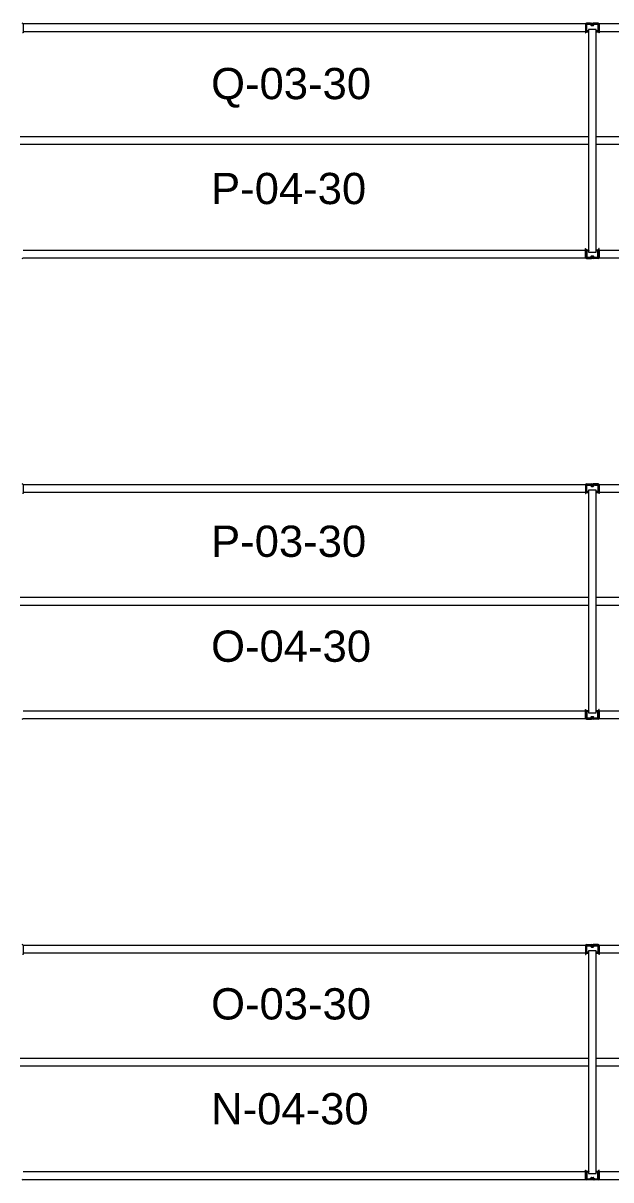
# Model space of a CAD drawing. Header units: inches. Extents: x 2743 to 10591, y -1604 to 5792.
# Drawn here: x 4454.5 to 4605.1, y 845.6 to 1141.8 of the extents above; entities that cross this region are included whole.
import ezdxf

# ---------------------------------------------------------------- set-up
doc = ezdxf.new("R2010")
doc.units = ezdxf.units.IN
doc.header["$LTSCALE"] = 0.1875
doc.header["$MEASUREMENT"] = 0
for name, color, linetype, lineweight in [('22 Dimension', 7, 'Continuous', 5), ('32 Echelle', 160, 'Continuous', 15), ('33 Poutre', 30, 'Continuous', 15)]:
    doc.layers.add(name, color=color, linetype=linetype, lineweight=lineweight)
doc.styles.add('arial', font='')
doc.styles.get('arial').set_extended_font_data('Arial')

msp = doc.modelspace()

# ---------------------------------------------------------------- hatches: boundary and pattern name
at = {"layer": '32 Echelle'}
for points in [[(4599.33382, 1139.49574), (4599.33382, 1139.68324), (4599.14632, 1139.68324)], [(4599.33382, 1139.49574), (4599.33382, 1139.68324), (4599.14632, 1139.68324)], [(4601.33382, 1139.49574), (4601.33382, 1139.68324), (4601.52132, 1139.68324)], [(4601.33382, 1139.49574), (4601.33382, 1139.68324), (4601.52132, 1139.68324)], [(4599.33382, 1083.87074), (4599.33382, 1083.68324), (4599.14632, 1083.68324)], [(4599.33382, 1083.87074), (4599.33382, 1083.68324), (4599.14632, 1083.68324)], [(4601.33382, 1083.87074), (4601.33382, 1083.68324), (4601.52132, 1083.68324)], [(4601.33382, 1083.87074), (4601.33382, 1083.68324), (4601.52132, 1083.68324)], [(4599.33382, 1021.49574), (4599.33382, 1021.68324), (4599.14632, 1021.68324)], [(4599.33382, 1021.49574), (4599.33382, 1021.68324), (4599.14632, 1021.68324)], [(4601.33382, 1021.49574), (4601.33382, 1021.68324), (4601.52132, 1021.68324)], [(4601.33382, 1021.49574), (4601.33382, 1021.68324), (4601.52132, 1021.68324)], [(4599.33382, 965.87074), (4599.33382, 965.68324), (4599.14632, 965.68324)], [(4599.33382, 965.87074), (4599.33382, 965.68324), (4599.14632, 965.68324)], [(4601.33382, 965.87074), (4601.33382, 965.68324), (4601.52132, 965.68324)], [(4601.33382, 965.87074), (4601.33382, 965.68324), (4601.52132, 965.68324)], [(4599.33382, 903.49574), (4599.33382, 903.68324), (4599.14632, 903.68324)], [(4599.33382, 903.49574), (4599.33382, 903.68324), (4599.14632, 903.68324)], [(4601.33382, 903.49574), (4601.33382, 903.68324), (4601.52132, 903.68324)], [(4601.33382, 903.49574), (4601.33382, 903.68324), (4601.52132, 903.68324)], [(4599.33382, 847.87074), (4599.33382, 847.68324), (4599.14632, 847.68324)], [(4599.33382, 847.87074), (4599.33382, 847.68324), (4599.14632, 847.68324)], [(4601.33382, 847.87074), (4601.33382, 847.68324), (4601.52132, 847.68324)], [(4601.33382, 847.87074), (4601.33382, 847.68324), (4601.52132, 847.68324)]]:
    msp.add_hatch(color=256, dxfattribs=at).paths.add_polyline_path(points)

# ---------------------------------------------------------------- linework, layer by layer
at = {"layer": '22 Dimension'}
for p, q in [((4599.33382, 1112.68324), (4453.70882, 1112.68324)), ((4746.95882, 1112.68324), (4601.33382, 1112.68324)), ((4599.33382, 1110.68324), (4453.70882, 1110.68324)), ((4746.95882, 1110.68324), (4601.33382, 1110.68324)), ((4599.33382, 994.68324), (4453.70882, 994.68324)), ((4599.33382, 992.68324), (4453.70882, 992.68324)), ((4746.95882, 994.68324), (4601.33382, 994.68324)), ((4746.95882, 992.68324), (4601.33382, 992.68324)), ((4599.33382, 876.68324), (4453.70882, 876.68324)), ((4599.33382, 874.68324), (4453.70882, 874.68324)), ((4746.95882, 876.68324), (4601.33382, 876.68324)), ((4746.95882, 874.68324), (4601.33382, 874.68324))]:
    msp.add_line(p, q, dxfattribs=at)
at = {"layer": '32 Echelle', "linetype": 'Continuous', "lineweight": 25}
for p, q in [((4598.70886, 1141.49949), (4598.70886, 1139.86699)), ((4598.70886, 1141.49949), (4598.70886, 1139.86699)), ((4598.79886, 1139.86699), (4598.79886, 1141.49949)), ((4598.79886, 1139.86699), (4598.79886, 1141.49949)), ((4599.82145, 1141.68324), (4598.89261, 1141.68324)), ((4599.82145, 1141.68324), (4598.89261, 1141.68324)), ((4598.89261, 1141.59324), (4599.82145, 1141.59324)), ((4598.89261, 1141.59324), (4599.82145, 1141.59324)), ((4599.9111, 1141.5269), (4599.95501, 1141.38326)), ((4599.9111, 1141.5269), (4599.95501, 1141.38326)), ((4600.04108, 1141.40958), (4599.99717, 1141.55321)), ((4600.04108, 1141.40958), (4599.99717, 1141.55321)), ((4600.5369, 1141.34324), (4600.13073, 1141.34324)), ((4600.5369, 1141.34324), (4600.13073, 1141.34324)), ((4600.13073, 1141.25324), (4600.5369, 1141.25324)), ((4600.13073, 1141.25324), (4600.5369, 1141.25324)), ((4600.67047, 1141.55321), (4600.62655, 1141.40958)), ((4600.67047, 1141.55321), (4600.62655, 1141.40958)), ((4600.71262, 1141.38326), (4600.75653, 1141.5269)), ((4600.71262, 1141.38326), (4600.75653, 1141.5269)), ((4601.77502, 1141.68324), (4600.84619, 1141.68324)), ((4601.77502, 1141.68324), (4600.84619, 1141.68324)), ((4600.84619, 1141.59324), (4601.77502, 1141.59324)), ((4600.84619, 1141.59324), (4601.77502, 1141.59324)), ((4601.86877, 1141.49949), (4601.86877, 1139.86699)), ((4601.86877, 1141.49949), (4601.86877, 1139.86699)), ((4601.95877, 1139.86699), (4601.95877, 1141.49949)), ((4601.95877, 1139.86699), (4601.95877, 1141.49949)), ((4599.30886, 1139.77324), (4598.89261, 1139.77324)), ((4599.30886, 1139.77324), (4598.89261, 1139.77324)), ((4598.89261, 1139.68324), (4599.30886, 1139.68324)), ((4598.89261, 1139.68324), (4599.30886, 1139.68324)), ((4599.30886, 1139.68324), (4599.30886, 1139.77324)), ((4599.30886, 1139.68324), (4599.30886, 1139.77324)), ((4601.77502, 1139.77324), (4601.35877, 1139.77324)), ((4601.35877, 1139.77324), (4601.35877, 1139.68324)), ((4601.77502, 1139.77324), (4601.35877, 1139.77324)), ((4601.35877, 1139.77324), (4601.35877, 1139.68324)), ((4601.35877, 1139.68324), (4601.77502, 1139.68324)), ((4601.35877, 1139.68324), (4601.77502, 1139.68324)), ((4598.70886, 1081.86699), (4598.70886, 1083.49949)), ((4598.70886, 1081.86699), (4598.70886, 1083.49949)), ((4598.79886, 1083.49949), (4598.79886, 1081.86699)), ((4598.79886, 1083.49949), (4598.79886, 1081.86699)), ((4598.89261, 1083.68324), (4599.30886, 1083.68324)), ((4598.89261, 1083.68324), (4599.30886, 1083.68324)), ((4599.30886, 1083.59324), (4598.89261, 1083.59324)), ((4599.30886, 1083.59324), (4598.89261, 1083.59324)), ((4598.89261, 1081.77324), (4599.82145, 1081.77324)), ((4598.89261, 1081.77324), (4599.82145, 1081.77324)), ((4599.82145, 1081.68324), (4598.89261, 1081.68324)), ((4599.82145, 1081.68324), (4598.89261, 1081.68324)), ((4599.30886, 1083.68324), (4599.30886, 1083.59324)), ((4599.30886, 1083.68324), (4599.30886, 1083.59324)), ((4599.9111, 1081.83958), (4599.95501, 1081.98321)), ((4599.9111, 1081.83958), (4599.95501, 1081.98321)), ((4600.04108, 1081.9569), (4599.99717, 1081.81326)), ((4600.04108, 1081.9569), (4599.99717, 1081.81326)), ((4600.13073, 1082.11324), (4600.5369, 1082.11324)), ((4600.13073, 1082.11324), (4600.5369, 1082.11324)), ((4600.5369, 1082.02324), (4600.13073, 1082.02324)), ((4600.5369, 1082.02324), (4600.13073, 1082.02324)), ((4600.67047, 1081.81326), (4600.62655, 1081.9569)), ((4600.67047, 1081.81326), (4600.62655, 1081.9569)), ((4600.71262, 1081.98321), (4600.75653, 1081.83958)), ((4600.71262, 1081.98321), (4600.75653, 1081.83958)), ((4600.84619, 1081.77324), (4601.77502, 1081.77324)), ((4600.84619, 1081.77324), (4601.77502, 1081.77324)), ((4601.77502, 1081.68324), (4600.84619, 1081.68324)), ((4601.77502, 1081.68324), (4600.84619, 1081.68324)), ((4601.35877, 1083.68324), (4601.77502, 1083.68324)), ((4601.35877, 1083.59324), (4601.35877, 1083.68324)), ((4601.35877, 1083.68324), (4601.77502, 1083.68324)), ((4601.35877, 1083.59324), (4601.35877, 1083.68324)), ((4601.77502, 1083.59324), (4601.35877, 1083.59324)), ((4601.77502, 1083.59324), (4601.35877, 1083.59324)), ((4601.86877, 1081.86699), (4601.86877, 1083.49949)), ((4601.86877, 1081.86699), (4601.86877, 1083.49949)), ((4601.95877, 1083.49949), (4601.95877, 1081.86699)), ((4601.95877, 1083.49949), (4601.95877, 1081.86699)), ((4598.70886, 1023.49949), (4598.70886, 1021.86699)), ((4598.70886, 1023.49949), (4598.70886, 1021.86699)), ((4598.79886, 1021.86699), (4598.79886, 1023.49949)), ((4598.79886, 1021.86699), (4598.79886, 1023.49949)), ((4599.82145, 1023.68324), (4598.89261, 1023.68324)), ((4599.82145, 1023.68324), (4598.89261, 1023.68324)), ((4598.89261, 1023.59324), (4599.82145, 1023.59324)), ((4598.89261, 1023.59324), (4599.82145, 1023.59324)), ((4599.9111, 1023.5269), (4599.95501, 1023.38326)), ((4599.9111, 1023.5269), (4599.95501, 1023.38326)), ((4600.04108, 1023.40958), (4599.99717, 1023.55321)), ((4600.04108, 1023.40958), (4599.99717, 1023.55321)), ((4600.5369, 1023.34324), (4600.13073, 1023.34324)), ((4600.5369, 1023.34324), (4600.13073, 1023.34324)), ((4600.13073, 1023.25324), (4600.5369, 1023.25324)), ((4600.13073, 1023.25324), (4600.5369, 1023.25324)), ((4600.67047, 1023.55321), (4600.62655, 1023.40958)), ((4600.67047, 1023.55321), (4600.62655, 1023.40958)), ((4600.71262, 1023.38326), (4600.75653, 1023.5269)), ((4600.71262, 1023.38326), (4600.75653, 1023.5269)), ((4601.77502, 1023.68324), (4600.84619, 1023.68324)), ((4601.77502, 1023.68324), (4600.84619, 1023.68324)), ((4600.84619, 1023.59324), (4601.77502, 1023.59324)), ((4600.84619, 1023.59324), (4601.77502, 1023.59324)), ((4601.86877, 1023.49949), (4601.86877, 1021.86699)), ((4601.86877, 1023.49949), (4601.86877, 1021.86699)), ((4601.95877, 1021.86699), (4601.95877, 1023.49949)), ((4601.95877, 1021.86699), (4601.95877, 1023.49949)), ((4599.30886, 1021.77324), (4598.89261, 1021.77324)), ((4599.30886, 1021.77324), (4598.89261, 1021.77324)), ((4598.89261, 1021.68324), (4599.30886, 1021.68324)), ((4598.89261, 1021.68324), (4599.30886, 1021.68324)), ((4599.30886, 1021.68324), (4599.30886, 1021.77324)), ((4599.30886, 1021.68324), (4599.30886, 1021.77324)), ((4601.77502, 1021.77324), (4601.35877, 1021.77324)), ((4601.35877, 1021.77324), (4601.35877, 1021.68324)), ((4601.77502, 1021.77324), (4601.35877, 1021.77324)), ((4601.35877, 1021.77324), (4601.35877, 1021.68324)), ((4601.35877, 1021.68324), (4601.77502, 1021.68324)), ((4601.35877, 1021.68324), (4601.77502, 1021.68324)), ((4598.70886, 963.86699), (4598.70886, 965.49949)), ((4598.70886, 963.86699), (4598.70886, 965.49949)), ((4598.79886, 965.49949), (4598.79886, 963.86699)), ((4598.79886, 965.49949), (4598.79886, 963.86699)), ((4598.89261, 965.68324), (4599.30886, 965.68324)), ((4598.89261, 965.68324), (4599.30886, 965.68324)), ((4599.30886, 965.59324), (4598.89261, 965.59324)), ((4599.30886, 965.59324), (4598.89261, 965.59324)), ((4598.89261, 963.77324), (4599.82145, 963.77324)), ((4598.89261, 963.77324), (4599.82145, 963.77324)), ((4599.82145, 963.68324), (4598.89261, 963.68324)), ((4599.82145, 963.68324), (4598.89261, 963.68324)), ((4599.30886, 965.68324), (4599.30886, 965.59324)), ((4599.30886, 965.68324), (4599.30886, 965.59324)), ((4599.9111, 963.83958), (4599.95501, 963.98321)), ((4599.9111, 963.83958), (4599.95501, 963.98321)), ((4600.04108, 963.9569), (4599.99717, 963.81326)), ((4600.04108, 963.9569), (4599.99717, 963.81326)), ((4600.13073, 964.11324), (4600.5369, 964.11324)), ((4600.13073, 964.11324), (4600.5369, 964.11324)), ((4600.5369, 964.02324), (4600.13073, 964.02324)), ((4600.5369, 964.02324), (4600.13073, 964.02324)), ((4600.67047, 963.81326), (4600.62655, 963.9569)), ((4600.67047, 963.81326), (4600.62655, 963.9569)), ((4600.71262, 963.98321), (4600.75653, 963.83958)), ((4600.71262, 963.98321), (4600.75653, 963.83958)), ((4600.84619, 963.77324), (4601.77502, 963.77324)), ((4600.84619, 963.77324), (4601.77502, 963.77324)), ((4601.77502, 963.68324), (4600.84619, 963.68324)), ((4601.77502, 963.68324), (4600.84619, 963.68324)), ((4601.35877, 965.68324), (4601.77502, 965.68324)), ((4601.35877, 965.59324), (4601.35877, 965.68324)), ((4601.35877, 965.68324), (4601.77502, 965.68324)), ((4601.35877, 965.59324), (4601.35877, 965.68324)), ((4601.77502, 965.59324), (4601.35877, 965.59324)), ((4601.77502, 965.59324), (4601.35877, 965.59324)), ((4601.86877, 963.86699), (4601.86877, 965.49949)), ((4601.86877, 963.86699), (4601.86877, 965.49949)), ((4601.95877, 965.49949), (4601.95877, 963.86699)), ((4601.95877, 965.49949), (4601.95877, 963.86699)), ((4598.70886, 905.49949), (4598.70886, 903.86699)), ((4598.70886, 905.49949), (4598.70886, 903.86699)), ((4598.79886, 903.86699), (4598.79886, 905.49949)), ((4598.79886, 903.86699), (4598.79886, 905.49949)), ((4599.82145, 905.68324), (4598.89261, 905.68324)), ((4599.82145, 905.68324), (4598.89261, 905.68324)), ((4598.89261, 905.59324), (4599.82145, 905.59324)), ((4598.89261, 905.59324), (4599.82145, 905.59324)), ((4599.30886, 903.77324), (4598.89261, 903.77324)), ((4599.30886, 903.77324), (4598.89261, 903.77324)), ((4598.89261, 903.68324), (4599.30886, 903.68324)), ((4598.89261, 903.68324), (4599.30886, 903.68324)), ((4599.30886, 903.68324), (4599.30886, 903.77324)), ((4599.30886, 903.68324), (4599.30886, 903.77324)), ((4599.9111, 905.5269), (4599.95501, 905.38326)), ((4599.9111, 905.5269), (4599.95501, 905.38326)), ((4600.04108, 905.40958), (4599.99717, 905.55321)), ((4600.04108, 905.40958), (4599.99717, 905.55321)), ((4600.5369, 905.34324), (4600.13073, 905.34324)), ((4600.5369, 905.34324), (4600.13073, 905.34324)), ((4600.13073, 905.25324), (4600.5369, 905.25324)), ((4600.13073, 905.25324), (4600.5369, 905.25324)), ((4600.67047, 905.55321), (4600.62655, 905.40958)), ((4600.67047, 905.55321), (4600.62655, 905.40958)), ((4600.71262, 905.38326), (4600.75653, 905.5269)), ((4600.71262, 905.38326), (4600.75653, 905.5269)), ((4601.77502, 905.68324), (4600.84619, 905.68324)), ((4601.77502, 905.68324), (4600.84619, 905.68324)), ((4600.84619, 905.59324), (4601.77502, 905.59324)), ((4600.84619, 905.59324), (4601.77502, 905.59324)), ((4601.77502, 903.77324), (4601.35877, 903.77324)), ((4601.35877, 903.77324), (4601.35877, 903.68324)), ((4601.77502, 903.77324), (4601.35877, 903.77324)), ((4601.35877, 903.77324), (4601.35877, 903.68324)), ((4601.35877, 903.68324), (4601.77502, 903.68324)), ((4601.35877, 903.68324), (4601.77502, 903.68324)), ((4601.86877, 905.49949), (4601.86877, 903.86699)), ((4601.86877, 905.49949), (4601.86877, 903.86699)), ((4601.95877, 903.86699), (4601.95877, 905.49949)), ((4601.95877, 903.86699), (4601.95877, 905.49949)), ((4598.70886, 845.86699), (4598.70886, 847.49949)), ((4598.70886, 845.86699), (4598.70886, 847.49949)), ((4598.79886, 847.49949), (4598.79886, 845.86699)), ((4598.79886, 847.49949), (4598.79886, 845.86699)), ((4598.89261, 847.68324), (4599.30886, 847.68324)), ((4598.89261, 847.68324), (4599.30886, 847.68324)), ((4599.30886, 847.59324), (4598.89261, 847.59324)), ((4599.30886, 847.59324), (4598.89261, 847.59324)), ((4599.30886, 847.68324), (4599.30886, 847.59324)), ((4599.30886, 847.68324), (4599.30886, 847.59324)), ((4601.35877, 847.68324), (4601.77502, 847.68324)), ((4601.35877, 847.59324), (4601.35877, 847.68324)), ((4601.35877, 847.68324), (4601.77502, 847.68324)), ((4601.35877, 847.59324), (4601.35877, 847.68324)), ((4601.77502, 847.59324), (4601.35877, 847.59324)), ((4601.77502, 847.59324), (4601.35877, 847.59324)), ((4601.86877, 845.86699), (4601.86877, 847.49949)), ((4601.86877, 845.86699), (4601.86877, 847.49949)), ((4601.95877, 847.49949), (4601.95877, 845.86699)), ((4601.95877, 847.49949), (4601.95877, 845.86699)), ((4598.89261, 845.77324), (4599.82145, 845.77324)), ((4598.89261, 845.77324), (4599.82145, 845.77324)), ((4599.82145, 845.68324), (4598.89261, 845.68324)), ((4599.82145, 845.68324), (4598.89261, 845.68324)), ((4599.9111, 845.83958), (4599.95501, 845.98321)), ((4599.9111, 845.83958), (4599.95501, 845.98321)), ((4600.04108, 845.9569), (4599.99717, 845.81326)), ((4600.04108, 845.9569), (4599.99717, 845.81326)), ((4600.13073, 846.11324), (4600.5369, 846.11324)), ((4600.13073, 846.11324), (4600.5369, 846.11324)), ((4600.5369, 846.02324), (4600.13073, 846.02324)), ((4600.5369, 846.02324), (4600.13073, 846.02324)), ((4600.67047, 845.81326), (4600.62655, 845.9569)), ((4600.67047, 845.81326), (4600.62655, 845.9569)), ((4600.71262, 845.98321), (4600.75653, 845.83958)), ((4600.71262, 845.98321), (4600.75653, 845.83958)), ((4600.84619, 845.77324), (4601.77502, 845.77324)), ((4600.84619, 845.77324), (4601.77502, 845.77324)), ((4601.77502, 845.68324), (4600.84619, 845.68324)), ((4601.77502, 845.68324), (4600.84619, 845.68324))]:
    msp.add_line(p, q, dxfattribs=at)
at = {"layer": '32 Echelle'}
for p, q in [((4599.33382, 1139.68324), (4599.14632, 1139.68324)), ((4599.33382, 1139.49574), (4599.14632, 1139.68324)), ((4599.33382, 1139.68324), (4599.14632, 1139.68324)), ((4599.33382, 1139.49574), (4599.14632, 1139.68324)), ((4601.33382, 1140.18324), (4599.33382, 1140.18324)), ((4599.33382, 1140.18324), (4599.33382, 1083.18324)), ((4601.33382, 1140.18324), (4599.33382, 1140.18324)), ((4599.33382, 1140.18324), (4599.33382, 1083.18324)), ((4599.33382, 1139.49574), (4599.33382, 1139.68324)), ((4599.33382, 1139.49574), (4599.33382, 1139.68324)), ((4601.33382, 1083.18324), (4601.33382, 1140.18324)), ((4601.33382, 1083.18324), (4601.33382, 1140.18324)), ((4601.33382, 1139.68324), (4601.52132, 1139.68324)), ((4601.33382, 1139.49574), (4601.33382, 1139.68324)), ((4601.33382, 1139.49574), (4601.52132, 1139.68324)), ((4601.33382, 1139.68324), (4601.52132, 1139.68324)), ((4601.33382, 1139.49574), (4601.33382, 1139.68324)), ((4601.33382, 1139.49574), (4601.52132, 1139.68324)), ((4599.33382, 1083.87074), (4599.14632, 1083.68324)), ((4599.33382, 1083.87074), (4599.14632, 1083.68324)), ((4599.33382, 1083.68324), (4599.14632, 1083.68324)), ((4599.33382, 1083.68324), (4599.14632, 1083.68324)), ((4599.33382, 1083.87074), (4599.33382, 1083.68324)), ((4599.33382, 1083.87074), (4599.33382, 1083.68324)), ((4599.33382, 1083.18324), (4601.33382, 1083.18324)), ((4599.33382, 1083.18324), (4601.33382, 1083.18324)), ((4601.33382, 1083.87074), (4601.33382, 1083.68324)), ((4601.33382, 1083.87074), (4601.52132, 1083.68324)), ((4601.33382, 1083.87074), (4601.33382, 1083.68324)), ((4601.33382, 1083.87074), (4601.52132, 1083.68324)), ((4601.33382, 1083.68324), (4601.52132, 1083.68324)), ((4601.33382, 1083.68324), (4601.52132, 1083.68324)), ((4601.33382, 1022.18324), (4599.33382, 1022.18324)), ((4599.33382, 1022.18324), (4599.33382, 965.18324)), ((4601.33382, 1022.18324), (4599.33382, 1022.18324)), ((4599.33382, 1022.18324), (4599.33382, 965.18324)), ((4601.33382, 965.18324), (4601.33382, 1022.18324)), ((4601.33382, 965.18324), (4601.33382, 1022.18324)), ((4599.33382, 1021.68324), (4599.14632, 1021.68324)), ((4599.33382, 1021.49574), (4599.14632, 1021.68324)), ((4599.33382, 1021.68324), (4599.14632, 1021.68324)), ((4599.33382, 1021.49574), (4599.14632, 1021.68324)), ((4599.33382, 1021.49574), (4599.33382, 1021.68324)), ((4599.33382, 1021.49574), (4599.33382, 1021.68324)), ((4601.33382, 1021.68324), (4601.52132, 1021.68324)), ((4601.33382, 1021.49574), (4601.33382, 1021.68324)), ((4601.33382, 1021.49574), (4601.52132, 1021.68324)), ((4601.33382, 1021.68324), (4601.52132, 1021.68324)), ((4601.33382, 1021.49574), (4601.33382, 1021.68324)), ((4601.33382, 1021.49574), (4601.52132, 1021.68324)), ((4599.33382, 965.87074), (4599.14632, 965.68324)), ((4599.33382, 965.87074), (4599.14632, 965.68324)), ((4599.33382, 965.87074), (4599.33382, 965.68324)), ((4599.33382, 965.87074), (4599.33382, 965.68324)), ((4601.33382, 965.87074), (4601.33382, 965.68324)), ((4601.33382, 965.87074), (4601.52132, 965.68324)), ((4601.33382, 965.87074), (4601.33382, 965.68324)), ((4601.33382, 965.87074), (4601.52132, 965.68324)), ((4599.33382, 965.68324), (4599.14632, 965.68324)), ((4599.33382, 965.68324), (4599.14632, 965.68324)), ((4599.33382, 965.18324), (4601.33382, 965.18324)), ((4599.33382, 965.18324), (4601.33382, 965.18324)), ((4601.33382, 965.68324), (4601.52132, 965.68324)), ((4601.33382, 965.68324), (4601.52132, 965.68324)), ((4599.33382, 903.68324), (4599.14632, 903.68324)), ((4599.33382, 903.49574), (4599.14632, 903.68324)), ((4599.33382, 903.68324), (4599.14632, 903.68324)), ((4599.33382, 903.49574), (4599.14632, 903.68324)), ((4601.33382, 904.18324), (4599.33382, 904.18324)), ((4599.33382, 904.18324), (4599.33382, 847.18324)), ((4601.33382, 904.18324), (4599.33382, 904.18324)), ((4599.33382, 904.18324), (4599.33382, 847.18324)), ((4599.33382, 903.49574), (4599.33382, 903.68324)), ((4599.33382, 903.49574), (4599.33382, 903.68324)), ((4601.33382, 847.18324), (4601.33382, 904.18324)), ((4601.33382, 847.18324), (4601.33382, 904.18324)), ((4601.33382, 903.68324), (4601.52132, 903.68324)), ((4601.33382, 903.49574), (4601.33382, 903.68324)), ((4601.33382, 903.49574), (4601.52132, 903.68324)), ((4601.33382, 903.68324), (4601.52132, 903.68324)), ((4601.33382, 903.49574), (4601.33382, 903.68324)), ((4601.33382, 903.49574), (4601.52132, 903.68324)), ((4599.33382, 847.87074), (4599.14632, 847.68324)), ((4599.33382, 847.87074), (4599.14632, 847.68324)), ((4599.33382, 847.68324), (4599.14632, 847.68324)), ((4599.33382, 847.68324), (4599.14632, 847.68324)), ((4599.33382, 847.87074), (4599.33382, 847.68324)), ((4599.33382, 847.87074), (4599.33382, 847.68324)), ((4601.33382, 847.87074), (4601.33382, 847.68324)), ((4601.33382, 847.87074), (4601.52132, 847.68324)), ((4601.33382, 847.87074), (4601.33382, 847.68324)), ((4601.33382, 847.87074), (4601.52132, 847.68324)), ((4601.33382, 847.68324), (4601.52132, 847.68324)), ((4601.33382, 847.68324), (4601.52132, 847.68324)), ((4599.33382, 847.18324), (4601.33382, 847.18324)), ((4599.33382, 847.18324), (4601.33382, 847.18324))]:
    msp.add_line(p, q, dxfattribs=at)
at = {"layer": '32 Echelle', "linetype": 'Continuous', "lineweight": 25}
for centre, radius, start, end in [((4598.89261, 1141.49949), 0.18375, 90, 180), ((4598.89261, 1141.49949), 0.18375, 90, 180), ((4598.89261, 1141.49949), 0.09375, 90, 180), ((4598.89261, 1141.49949), 0.09375, 90, 180), ((4599.82145, 1141.49949), 0.18375, 17, 90), ((4599.82145, 1141.49949), 0.18375, 17, 90), ((4599.82145, 1141.49949), 0.09375, 17, 90), ((4599.82145, 1141.49949), 0.09375, 17, 90), ((4600.13073, 1141.43699), 0.18375, 197, 270), ((4600.13073, 1141.43699), 0.18375, 197, 270), ((4600.13073, 1141.43699), 0.09375, 197, 270), ((4600.13073, 1141.43699), 0.09375, 197, 270), ((4600.5369, 1141.43699), 0.09375, 270, 343), ((4600.5369, 1141.43699), 0.09375, 270, 343), ((4600.5369, 1141.43699), 0.18375, 270, 343), ((4600.5369, 1141.43699), 0.18375, 270, 343), ((4600.84619, 1141.49949), 0.18375, 90, 163), ((4600.84619, 1141.49949), 0.18375, 90, 163), ((4600.84619, 1141.49949), 0.09375, 90, 163), ((4600.84619, 1141.49949), 0.09375, 90, 163), ((4601.77502, 1141.49949), 0.18375, 0, 90), ((4601.77502, 1141.49949), 0.18375, 0, 90), ((4601.77502, 1141.49949), 0.09375, 0, 90), ((4601.77502, 1141.49949), 0.09375, 0, 90), ((4598.89261, 1139.86699), 0.18375, 180, 270), ((4598.89261, 1139.86699), 0.18375, 180, 270), ((4598.89261, 1139.86699), 0.09375, 180, 270), ((4598.89261, 1139.86699), 0.09375, 180, 270), ((4601.77502, 1139.86699), 0.09375, 270, 0), ((4601.77502, 1139.86699), 0.18375, 270, 0), ((4601.77502, 1139.86699), 0.09375, 270, 0), ((4601.77502, 1139.86699), 0.18375, 270, 0), ((4598.89261, 1083.49949), 0.18375, 90, 180), ((4598.89261, 1083.49949), 0.18375, 90, 180), ((4598.89261, 1081.86699), 0.18375, 180, 270), ((4598.89261, 1081.86699), 0.18375, 180, 270), ((4598.89261, 1083.49949), 0.09375, 90, 180), ((4598.89261, 1083.49949), 0.09375, 90, 180), ((4598.89261, 1081.86699), 0.09375, 180, 270), ((4598.89261, 1081.86699), 0.09375, 180, 270), ((4599.82145, 1081.86699), 0.09375, 270, 343), ((4599.82145, 1081.86699), 0.09375, 270, 343), ((4599.82145, 1081.86699), 0.18375, 270, 343), ((4599.82145, 1081.86699), 0.18375, 270, 343), ((4600.13073, 1081.92949), 0.18375, 90, 163), ((4600.13073, 1081.92949), 0.18375, 90, 163), ((4600.13073, 1081.92949), 0.09375, 90, 163), ((4600.13073, 1081.92949), 0.09375, 90, 163), ((4600.5369, 1081.92949), 0.18375, 17, 90), ((4600.5369, 1081.92949), 0.18375, 17, 90), ((4600.5369, 1081.92949), 0.09375, 17, 90), ((4600.5369, 1081.92949), 0.09375, 17, 90), ((4600.84619, 1081.86699), 0.18375, 197, 270), ((4600.84619, 1081.86699), 0.18375, 197, 270), ((4600.84619, 1081.86699), 0.09375, 197, 270), ((4600.84619, 1081.86699), 0.09375, 197, 270), ((4601.77502, 1083.49949), 0.18375, 0, 90), ((4601.77502, 1083.49949), 0.18375, 0, 90), ((4601.77502, 1083.49949), 0.09375, 0, 90), ((4601.77502, 1083.49949), 0.09375, 0, 90), ((4601.77502, 1081.86699), 0.09375, 270, 0), ((4601.77502, 1081.86699), 0.18375, 270, 0), ((4601.77502, 1081.86699), 0.09375, 270, 0), ((4601.77502, 1081.86699), 0.18375, 270, 0), ((4598.89261, 1023.49949), 0.18375, 90, 180), ((4598.89261, 1023.49949), 0.18375, 90, 180), ((4598.89261, 1023.49949), 0.09375, 90, 180), ((4598.89261, 1023.49949), 0.09375, 90, 180), ((4599.82145, 1023.49949), 0.18375, 17, 90), ((4599.82145, 1023.49949), 0.18375, 17, 90), ((4599.82145, 1023.49949), 0.09375, 17, 90), ((4599.82145, 1023.49949), 0.09375, 17, 90), ((4600.13073, 1023.43699), 0.18375, 197, 270), ((4600.13073, 1023.43699), 0.18375, 197, 270), ((4600.13073, 1023.43699), 0.09375, 197, 270), ((4600.13073, 1023.43699), 0.09375, 197, 270), ((4600.5369, 1023.43699), 0.09375, 270, 343), ((4600.5369, 1023.43699), 0.09375, 270, 343), ((4600.5369, 1023.43699), 0.18375, 270, 343), ((4600.5369, 1023.43699), 0.18375, 270, 343), ((4600.84619, 1023.49949), 0.18375, 90, 163), ((4600.84619, 1023.49949), 0.18375, 90, 163), ((4600.84619, 1023.49949), 0.09375, 90, 163), ((4600.84619, 1023.49949), 0.09375, 90, 163), ((4601.77502, 1023.49949), 0.18375, 0, 90), ((4601.77502, 1023.49949), 0.18375, 0, 90), ((4601.77502, 1023.49949), 0.09375, 0, 90), ((4601.77502, 1023.49949), 0.09375, 0, 90), ((4598.89261, 1021.86699), 0.18375, 180, 270), ((4598.89261, 1021.86699), 0.18375, 180, 270), ((4598.89261, 1021.86699), 0.09375, 180, 270), ((4598.89261, 1021.86699), 0.09375, 180, 270), ((4601.77502, 1021.86699), 0.09375, 270, 0), ((4601.77502, 1021.86699), 0.18375, 270, 0), ((4601.77502, 1021.86699), 0.09375, 270, 0), ((4601.77502, 1021.86699), 0.18375, 270, 0), ((4598.89261, 965.49949), 0.18375, 90, 180), ((4598.89261, 965.49949), 0.18375, 90, 180), ((4598.89261, 963.86699), 0.18375, 180, 270), ((4598.89261, 963.86699), 0.18375, 180, 270), ((4598.89261, 965.49949), 0.09375, 90, 180), ((4598.89261, 965.49949), 0.09375, 90, 180), ((4598.89261, 963.86699), 0.09375, 180, 270), ((4598.89261, 963.86699), 0.09375, 180, 270), ((4599.82145, 963.86699), 0.09375, 270, 343), ((4599.82145, 963.86699), 0.09375, 270, 343), ((4599.82145, 963.86699), 0.18375, 270, 343), ((4599.82145, 963.86699), 0.18375, 270, 343), ((4600.13073, 963.92949), 0.18375, 90, 163), ((4600.13073, 963.92949), 0.18375, 90, 163), ((4600.13073, 963.92949), 0.09375, 90, 163), ((4600.13073, 963.92949), 0.09375, 90, 163), ((4600.5369, 963.92949), 0.18375, 17, 90), ((4600.5369, 963.92949), 0.18375, 17, 90), ((4600.5369, 963.92949), 0.09375, 17, 90), ((4600.5369, 963.92949), 0.09375, 17, 90), ((4600.84619, 963.86699), 0.18375, 197, 270), ((4600.84619, 963.86699), 0.18375, 197, 270), ((4600.84619, 963.86699), 0.09375, 197, 270), ((4600.84619, 963.86699), 0.09375, 197, 270), ((4601.77502, 965.49949), 0.18375, 0, 90), ((4601.77502, 965.49949), 0.18375, 0, 90), ((4601.77502, 965.49949), 0.09375, 0, 90), ((4601.77502, 965.49949), 0.09375, 0, 90), ((4601.77502, 963.86699), 0.09375, 270, 0), ((4601.77502, 963.86699), 0.18375, 270, 0), ((4601.77502, 963.86699), 0.09375, 270, 0), ((4601.77502, 963.86699), 0.18375, 270, 0), ((4598.89261, 905.49949), 0.18375, 90, 180), ((4598.89261, 905.49949), 0.18375, 90, 180), ((4598.89261, 903.86699), 0.18375, 180, 270), ((4598.89261, 903.86699), 0.18375, 180, 270), ((4598.89261, 905.49949), 0.09375, 90, 180), ((4598.89261, 905.49949), 0.09375, 90, 180), ((4598.89261, 903.86699), 0.09375, 180, 270), ((4598.89261, 903.86699), 0.09375, 180, 270), ((4599.82145, 905.49949), 0.18375, 17, 90), ((4599.82145, 905.49949), 0.18375, 17, 90), ((4599.82145, 905.49949), 0.09375, 17, 90), ((4599.82145, 905.49949), 0.09375, 17, 90), ((4600.13073, 905.43699), 0.18375, 197, 270), ((4600.13073, 905.43699), 0.18375, 197, 270), ((4600.13073, 905.43699), 0.09375, 197, 270), ((4600.13073, 905.43699), 0.09375, 197, 270), ((4600.5369, 905.43699), 0.09375, 270, 343), ((4600.5369, 905.43699), 0.09375, 270, 343), ((4600.5369, 905.43699), 0.18375, 270, 343), ((4600.5369, 905.43699), 0.18375, 270, 343), ((4600.84619, 905.49949), 0.18375, 90, 163), ((4600.84619, 905.49949), 0.18375, 90, 163), ((4600.84619, 905.49949), 0.09375, 90, 163), ((4600.84619, 905.49949), 0.09375, 90, 163), ((4601.77502, 905.49949), 0.18375, 0, 90), ((4601.77502, 905.49949), 0.18375, 0, 90), ((4601.77502, 905.49949), 0.09375, 0, 90), ((4601.77502, 905.49949), 0.09375, 0, 90), ((4601.77502, 903.86699), 0.09375, 270, 0), ((4601.77502, 903.86699), 0.18375, 270, 0), ((4601.77502, 903.86699), 0.09375, 270, 0), ((4601.77502, 903.86699), 0.18375, 270, 0), ((4598.89261, 847.49949), 0.18375, 90, 180), ((4598.89261, 847.49949), 0.18375, 90, 180), ((4598.89261, 847.49949), 0.09375, 90, 180), ((4598.89261, 847.49949), 0.09375, 90, 180), ((4601.77502, 847.49949), 0.18375, 0, 90), ((4601.77502, 847.49949), 0.18375, 0, 90), ((4601.77502, 847.49949), 0.09375, 0, 90), ((4601.77502, 847.49949), 0.09375, 0, 90), ((4598.89261, 845.86699), 0.18375, 180, 270), ((4598.89261, 845.86699), 0.18375, 180, 270), ((4598.89261, 845.86699), 0.09375, 180, 270), ((4598.89261, 845.86699), 0.09375, 180, 270), ((4599.82145, 845.86699), 0.09375, 270, 343), ((4599.82145, 845.86699), 0.09375, 270, 343), ((4599.82145, 845.86699), 0.18375, 270, 343), ((4599.82145, 845.86699), 0.18375, 270, 343), ((4600.13073, 845.92949), 0.18375, 90, 163), ((4600.13073, 845.92949), 0.18375, 90, 163), ((4600.13073, 845.92949), 0.09375, 90, 163), ((4600.13073, 845.92949), 0.09375, 90, 163), ((4600.5369, 845.92949), 0.18375, 17, 90), ((4600.5369, 845.92949), 0.18375, 17, 90), ((4600.5369, 845.92949), 0.09375, 17, 90), ((4600.5369, 845.92949), 0.09375, 17, 90), ((4600.84619, 845.86699), 0.18375, 197, 270), ((4600.84619, 845.86699), 0.18375, 197, 270), ((4600.84619, 845.86699), 0.09375, 197, 270), ((4600.84619, 845.86699), 0.09375, 197, 270), ((4601.77502, 845.86699), 0.09375, 270, 0), ((4601.77502, 845.86699), 0.18375, 270, 0), ((4601.77502, 845.86699), 0.09375, 270, 0), ((4601.77502, 845.86699), 0.18375, 270, 0)]:
    msp.add_arc(centre, radius, start, end, dxfattribs=at)
at = {"layer": '33 Poutre'}
for p, q in [((4454.45882, 1141.68324), (4598.58382, 1141.68324)), ((4454.45882, 1141.68324), (4454.45882, 1139.68324)), ((4454.45882, 1141.55824), (4454.45882, 1139.30224)), ((4598.58382, 1141.68324), (4598.58382, 1139.68324)), ((4598.58382, 1141.55824), (4598.58382, 1139.30224)), ((4598.70282, 1141.55824), (4598.70282, 1139.30224)), ((4598.82782, 1141.80224), (4600.08982, 1141.80224)), ((4600.08982, 1141.68324), (4598.82782, 1141.68324)), ((4600.21482, 1141.34324), (4600.21482, 1141.55824)), ((4600.21482, 1141.34324), (4600.33382, 1141.34324)), ((4600.33382, 1141.34324), (4600.33382, 1141.55824)), ((4600.33382, 1141.34324), (4600.33382, 1141.55824)), ((4600.45282, 1141.34324), (4600.33382, 1141.34324)), ((4600.45282, 1141.34324), (4600.45282, 1141.55824)), ((4601.83982, 1141.80224), (4600.57782, 1141.80224)), ((4600.57782, 1141.68324), (4601.83982, 1141.68324)), ((4601.96482, 1141.55824), (4601.96482, 1139.30224)), ((4602.08382, 1141.68324), (4746.20882, 1141.68324)), ((4602.08382, 1141.68324), (4602.08382, 1139.68324)), ((4602.08382, 1141.55824), (4602.08382, 1139.30224)), ((4454.45882, 1139.30224), (4454.33982, 1139.30224)), ((4454.45882, 1139.68324), (4598.58382, 1139.68324)), ((4598.58382, 1139.30224), (4598.70282, 1139.30224)), ((4602.08382, 1139.30224), (4601.96482, 1139.30224)), ((4602.08382, 1139.68324), (4746.20882, 1139.68324)), ((4454.45882, 1083.68324), (4598.58382, 1083.68324)), ((4454.45882, 1081.68324), (4598.58382, 1081.68324)), ((4598.58382, 1081.80824), (4598.58382, 1084.06424)), ((4598.58382, 1084.06424), (4598.70282, 1084.06424)), ((4598.58382, 1081.68324), (4598.58382, 1083.68324)), ((4598.70282, 1081.80824), (4598.70282, 1084.06424)), ((4600.08982, 1081.68324), (4598.82782, 1081.68324)), ((4598.82782, 1081.56424), (4600.08982, 1081.56424)), ((4600.21482, 1082.02324), (4600.21482, 1081.80824)), ((4600.21482, 1082.02324), (4600.33382, 1082.02324)), ((4600.33382, 1082.02324), (4600.33382, 1081.80824)), ((4600.33382, 1082.02324), (4600.33382, 1081.80824)), ((4600.45282, 1082.02324), (4600.33382, 1082.02324)), ((4600.45282, 1082.02324), (4600.45282, 1081.80824)), ((4600.57782, 1081.68324), (4601.83982, 1081.68324)), ((4601.83982, 1081.56424), (4600.57782, 1081.56424)), ((4602.08382, 1084.06424), (4601.96482, 1084.06424)), ((4601.96482, 1081.80824), (4601.96482, 1084.06424)), ((4602.08382, 1081.80824), (4602.08382, 1084.06424)), ((4602.08382, 1083.68324), (4746.20882, 1083.68324)), ((4602.08382, 1081.68324), (4602.08382, 1083.68324)), ((4602.08382, 1081.68324), (4746.20882, 1081.68324)), ((4454.45882, 1023.68324), (4598.58382, 1023.68324)), ((4454.45882, 1023.68324), (4454.45882, 1021.68324)), ((4454.45882, 1023.55824), (4454.45882, 1021.30224)), ((4598.58382, 1023.68324), (4598.58382, 1021.68324)), ((4598.58382, 1023.55824), (4598.58382, 1021.30224)), ((4598.70282, 1023.55824), (4598.70282, 1021.30224)), ((4598.82782, 1023.80224), (4600.08982, 1023.80224)), ((4600.08982, 1023.68324), (4598.82782, 1023.68324)), ((4600.21482, 1023.34324), (4600.21482, 1023.55824)), ((4600.21482, 1023.34324), (4600.33382, 1023.34324)), ((4600.33382, 1023.34324), (4600.33382, 1023.55824)), ((4600.33382, 1023.34324), (4600.33382, 1023.55824)), ((4600.45282, 1023.34324), (4600.33382, 1023.34324)), ((4600.45282, 1023.34324), (4600.45282, 1023.55824)), ((4601.83982, 1023.80224), (4600.57782, 1023.80224)), ((4600.57782, 1023.68324), (4601.83982, 1023.68324)), ((4601.96482, 1023.55824), (4601.96482, 1021.30224)), ((4602.08382, 1023.68324), (4746.20882, 1023.68324)), ((4602.08382, 1023.68324), (4602.08382, 1021.68324)), ((4602.08382, 1023.55824), (4602.08382, 1021.30224)), ((4454.45882, 1021.30224), (4454.33982, 1021.30224)), ((4454.45882, 1021.68324), (4598.58382, 1021.68324)), ((4598.58382, 1021.30224), (4598.70282, 1021.30224)), ((4602.08382, 1021.30224), (4601.96482, 1021.30224)), ((4602.08382, 1021.68324), (4746.20882, 1021.68324)), ((4598.58382, 963.80824), (4598.58382, 966.06424)), ((4598.58382, 966.06424), (4598.70282, 966.06424)), ((4598.70282, 963.80824), (4598.70282, 966.06424)), ((4602.08382, 966.06424), (4601.96482, 966.06424)), ((4601.96482, 963.80824), (4601.96482, 966.06424)), ((4602.08382, 963.80824), (4602.08382, 966.06424)), ((4454.45882, 965.68324), (4598.58382, 965.68324)), ((4454.45882, 963.68324), (4598.58382, 963.68324)), ((4598.58382, 963.68324), (4598.58382, 965.68324)), ((4600.08982, 963.68324), (4598.82782, 963.68324)), ((4598.82782, 963.56424), (4600.08982, 963.56424)), ((4600.21482, 964.02324), (4600.21482, 963.80824)), ((4600.21482, 964.02324), (4600.33382, 964.02324)), ((4600.33382, 964.02324), (4600.33382, 963.80824)), ((4600.33382, 964.02324), (4600.33382, 963.80824)), ((4600.45282, 964.02324), (4600.33382, 964.02324)), ((4600.45282, 964.02324), (4600.45282, 963.80824)), ((4600.57782, 963.68324), (4601.83982, 963.68324)), ((4601.83982, 963.56424), (4600.57782, 963.56424)), ((4602.08382, 965.68324), (4746.20882, 965.68324)), ((4602.08382, 963.68324), (4602.08382, 965.68324)), ((4602.08382, 963.68324), (4746.20882, 963.68324)), ((4454.45882, 905.68324), (4598.58382, 905.68324)), ((4454.45882, 905.68324), (4454.45882, 903.68324)), ((4454.45882, 905.55824), (4454.45882, 903.30224)), ((4454.45882, 903.68324), (4598.58382, 903.68324)), ((4598.58382, 905.68324), (4598.58382, 903.68324)), ((4598.58382, 905.55824), (4598.58382, 903.30224)), ((4598.70282, 905.55824), (4598.70282, 903.30224)), ((4598.82782, 905.80224), (4600.08982, 905.80224)), ((4600.08982, 905.68324), (4598.82782, 905.68324)), ((4600.21482, 905.34324), (4600.21482, 905.55824)), ((4600.21482, 905.34324), (4600.33382, 905.34324)), ((4600.33382, 905.34324), (4600.33382, 905.55824)), ((4600.33382, 905.34324), (4600.33382, 905.55824)), ((4600.45282, 905.34324), (4600.33382, 905.34324)), ((4600.45282, 905.34324), (4600.45282, 905.55824)), ((4601.83982, 905.80224), (4600.57782, 905.80224)), ((4600.57782, 905.68324), (4601.83982, 905.68324)), ((4601.96482, 905.55824), (4601.96482, 903.30224)), ((4602.08382, 905.68324), (4746.20882, 905.68324)), ((4602.08382, 905.68324), (4602.08382, 903.68324)), ((4602.08382, 905.55824), (4602.08382, 903.30224)), ((4602.08382, 903.68324), (4746.20882, 903.68324)), ((4454.45882, 903.30224), (4454.33982, 903.30224)), ((4598.58382, 903.30224), (4598.70282, 903.30224)), ((4602.08382, 903.30224), (4601.96482, 903.30224)), ((4454.45882, 847.68324), (4598.58382, 847.68324)), ((4598.58382, 845.80824), (4598.58382, 848.06424)), ((4598.58382, 848.06424), (4598.70282, 848.06424)), ((4598.58382, 845.68324), (4598.58382, 847.68324)), ((4598.70282, 845.80824), (4598.70282, 848.06424)), ((4602.08382, 848.06424), (4601.96482, 848.06424)), ((4601.96482, 845.80824), (4601.96482, 848.06424)), ((4602.08382, 845.80824), (4602.08382, 848.06424)), ((4602.08382, 847.68324), (4746.20882, 847.68324)), ((4602.08382, 845.68324), (4602.08382, 847.68324)), ((4454.45882, 845.68324), (4598.58382, 845.68324)), ((4600.08982, 845.68324), (4598.82782, 845.68324)), ((4600.21482, 846.02324), (4600.21482, 845.80824)), ((4600.21482, 846.02324), (4600.33382, 846.02324)), ((4600.33382, 846.02324), (4600.33382, 845.80824)), ((4600.33382, 846.02324), (4600.33382, 845.80824)), ((4600.45282, 846.02324), (4600.33382, 846.02324)), ((4600.45282, 846.02324), (4600.45282, 845.80824)), ((4600.57782, 845.68324), (4601.83982, 845.68324)), ((4601.83982, 845.56424), (4600.57782, 845.56424)), ((4602.08382, 845.68324), (4746.20882, 845.68324))]:
    msp.add_line(p, q, dxfattribs=at)
for centre, radius, start, end in [((4454.21482, 1141.55824), 0.244, 0, 90), ((4598.82782, 1141.55824), 0.244, 90, 180), ((4598.82782, 1141.55824), 0.125, 90, 180), ((4600.08982, 1141.55824), 0.244, 0, 90), ((4600.08982, 1141.55824), 0.125, 0, 90), ((4600.57782, 1141.55824), 0.244, 90, 180), ((4600.57782, 1141.55824), 0.125, 90, 180), ((4601.83982, 1141.55824), 0.244, 0, 90), ((4601.83982, 1141.55824), 0.125, 0, 90), ((4454.21482, 1081.80824), 0.244, 270, 0), ((4598.82782, 1081.80824), 0.244, 180, 270), ((4598.82782, 1081.80824), 0.125, 180, 270), ((4600.08982, 1081.80824), 0.125, 270, 0), ((4600.08982, 1081.80824), 0.244, 270, 0), ((4600.57782, 1081.80824), 0.244, 180, 270), ((4600.57782, 1081.80824), 0.125, 180, 270), ((4601.83982, 1081.80824), 0.244, 270, 0), ((4601.83982, 1081.80824), 0.125, 270, 0), ((4454.21482, 1023.55824), 0.244, 0, 90), ((4598.82782, 1023.55824), 0.244, 90, 180), ((4598.82782, 1023.55824), 0.125, 90, 180), ((4600.08982, 1023.55824), 0.244, 0, 90), ((4600.08982, 1023.55824), 0.125, 0, 90), ((4600.57782, 1023.55824), 0.244, 90, 180), ((4600.57782, 1023.55824), 0.125, 90, 180), ((4601.83982, 1023.55824), 0.244, 0, 90), ((4601.83982, 1023.55824), 0.125, 0, 90), ((4454.21482, 963.80824), 0.244, 270, 0), ((4598.82782, 963.80824), 0.244, 180, 270), ((4598.82782, 963.80824), 0.125, 180, 270), ((4600.08982, 963.80824), 0.125, 270, 0), ((4600.08982, 963.80824), 0.244, 270, 0), ((4600.57782, 963.80824), 0.244, 180, 270), ((4600.57782, 963.80824), 0.125, 180, 270), ((4601.83982, 963.80824), 0.244, 270, 0), ((4601.83982, 963.80824), 0.125, 270, 0), ((4454.21482, 905.55824), 0.244, 0, 90), ((4598.82782, 905.55824), 0.244, 90, 180), ((4598.82782, 905.55824), 0.125, 90, 180), ((4600.08982, 905.55824), 0.244, 0, 90), ((4600.08982, 905.55824), 0.125, 0, 90), ((4600.57782, 905.55824), 0.244, 90, 180), ((4600.57782, 905.55824), 0.125, 90, 180), ((4601.83982, 905.55824), 0.244, 0, 90), ((4601.83982, 905.55824), 0.125, 0, 90), ((4454.21482, 845.80824), 0.244, 270, 0), ((4598.82782, 845.80824), 0.244, 180, 270), ((4598.82782, 845.80824), 0.125, 180, 270), ((4600.08982, 845.80824), 0.125, 270, 0), ((4600.08982, 845.80824), 0.244, 270, 0), ((4600.57782, 845.80824), 0.244, 180, 270), ((4600.57782, 845.80824), 0.125, 180, 270), ((4601.83982, 845.80824), 0.244, 270, 0), ((4601.83982, 845.80824), 0.125, 270, 0)]:
    msp.add_arc(centre, radius, start, end, dxfattribs=at)

# ---------------------------------------------------------------- texts
at = {"layer": '22 Dimension', "char_height": 8, "attachment_point": 1, "style": 'arial'}
for s, insert in [('{\\fArial Unicode MS|b0|i0|c0|p2;\\C8;Q-03-30}', (4502.63263, 1130.32504)), ('{\\fArial Unicode MS|b0|i0|c0|p2;\\C8;P-04-30}', (4502.63263, 1103.4525)), ('{\\fArial Unicode MS|b0|i0|c0|p2;\\C8;P-03-30}', (4502.63263, 1013.11147)), ('{\\fArial Unicode MS|b0|i0|c0|p2;\\C8;O-04-30}', (4502.63263, 986.23893)), ('{\\fArial Unicode MS|b0|i0|c0|p2;\\C8;O-03-30}', (4502.63263, 894.6404)), ('{\\fArial Unicode MS|b0|i0|c0|p2;\\C8;N-04-30}', (4502.63263, 867.76786))]:
    msp.add_mtext_dynamic_manual_height_columns(s, width=68.8901007, gutter_width=5, heights=[0], dxfattribs=dict(at, insert=insert))

doc.saveas('drawing.dxf')
